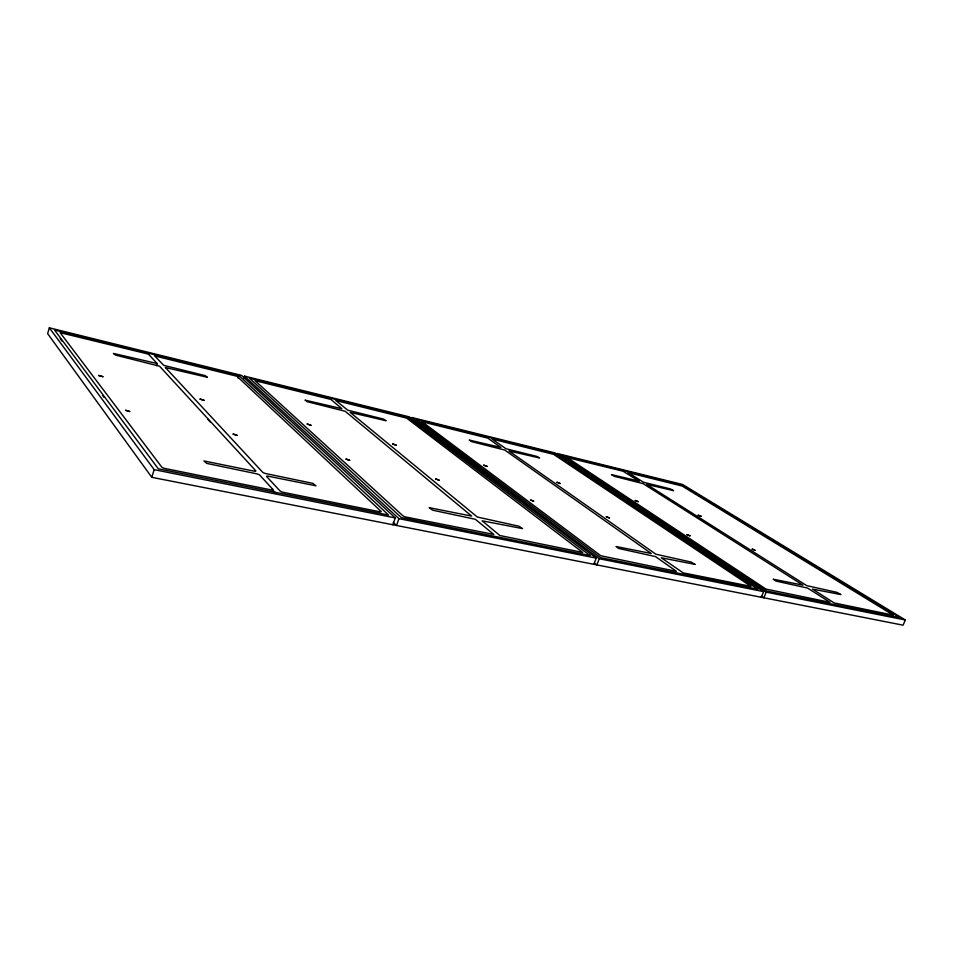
<?xml version="1.0" encoding="UTF-8"?>
<svg xmlns="http://www.w3.org/2000/svg" width="953" height="953" viewBox="0 0 953 953"><rect width="100%" height="100%" fill="white"/><g stroke="black" fill="none" stroke-linecap="round" stroke-linejoin="round"><path stroke-width="1.43" d="M392.85 524.758L395.269 517.92L241.55 375.387L49.33 327.82L47.65 333.657L151.789 477.31L903.063 625.18L905.35 619.998L682.634 484.505L557.362 453.521L766.212 592.147L905.35 619.998M156.637 365.726L157.138 364.117M151.789 477.31L154.172 469.662L49.33 327.82M238.155 378.281L239.012 375.589L54.535 330.012L158.329 468.816L388.598 515.061L239.012 375.589M243.682 378.794L244.54 376.125L409.468 416.926L596.209 558.124L593.814 564.307M411.184 420.035L412.053 417.569L555.111 452.961L763.663 591.634L761.316 597.281M244.54 376.125L398.926 518.646L396.519 525.484L393.267 522.435M412.053 417.569L599.246 558.732L596.852 564.903L594.481 563.104M766.212 592.147L763.865 597.781L761.399 596.125M154.172 469.662L395.269 517.92M398.926 518.646L596.209 558.124M599.246 558.732L763.663 591.634M207.611 419.082L210.327 422.036M272.082 489.27L275.596 493.106M60.218 338.649L61.933 340.936M102.519 395.364L103.984 397.318M392.731 443.991L396.329 445.23L392.731 443.991M102.888 376.685L98.576 375.446L102.888 376.733M237.011 435.283L233.151 434.103L237.011 435.283M165.429 367.536L262.599 472.188A2.704 0.655 17.8 0 0 265.887 473.593L312.882 483.374L316.003 485.816L268.329 476.226A2.728 0.667 17.8 0 0 266.733 476.631L279.968 490.878A2.788 0.703 18 0 0 283.386 492.356L379.628 511.749A2.656 0.655 19.1 0 0 380.914 511.249L236.928 376.256L154.6 355.886L163.785 365.38L205.205 375.637L207.432 377.305L165.429 367.536M638.176 501.647L635.008 500.444L638.176 501.671M429.315 507.746L432.662 510.2L475.333 519.29L493.821 534.43L406.073 517.074A2.621 0.643 19.4 0 1 402.762 515.656L255.035 380.652L330.882 399.426L341.913 408.706L305.008 400.117L307.402 401.737L345.2 411.279L471.675 516.097L429.362 507.699M694.963 564.39L661.263 557.779L683.146 572.86L751 586.381L553.598 454.343L492.01 439.011L505.995 448.744L536.873 456.416L539.505 457.952L508.95 450.972L655.867 554.217L691.187 562.067L694.963 564.39M157.066 363.498L113.431 353.432L115.468 355.088L159.532 366.178L255.714 470.746A2.728 0.667 17.7 0 1 254.082 471.139L203.906 460.942L206.777 463.408L256.5 473.772A2.74 0.679 17.7 0 1 259.812 475.202L272.915 489.449A2.811 0.715 17.8 0 1 271.271 489.913L165.203 468.542A2.978 0.762 16.6 0 1 161.688 467.006L60.134 332.668L147.179 353.801L148.954 354.647L157.066 363.498M349.632 460.287L346.034 459.096L349.632 460.287M487.126 466.398L483.695 465.171L487.126 466.398M422.191 421.798L600.807 555.754L676.439 571.359L655.497 556.588L618.473 548.428L616.019 546.51L651.244 553.479L504.673 450.007L471.866 441.704L469.21 440.06L500.885 447.445L487.805 438.118L422.191 421.798M754.931 550.215L752.012 549.047L754.931 550.238M204.085 400.32L200.047 399.081L204.085 400.32M609.42 517.932L606.287 516.752L609.42 517.932M673.449 490.616L646.765 484.386L806.762 585.642L837.091 592.409L840.939 594.589L812.456 589.073L834.185 602.951L893.354 615.161L682.169 486.042L628.087 472.581L643.489 482.242L670.555 488.972L673.449 490.616M310.964 425.288L307.188 424.025L310.964 425.288M385.882 420.678L350.192 412.411L477.322 517.038L519.051 526.259L522.566 528.617L482.135 520.803L499.884 535.526L582.76 552.478L406.609 418.093L335.813 400.498L347.785 410.207L383.344 419.034L385.882 420.678M439.083 480.145L435.676 478.942L439.083 480.145M129.703 411.493L125.582 410.29L129.703 411.493M638.986 481.086L611.528 474.654L614.363 476.333L643.132 483.636L802.95 585.142L773.169 579.198L775.909 581.056L807.56 588.061L830.039 602.32L766.009 589.085L567.095 457.535L622.988 471.175L638.986 481.086M560.114 483.445L556.814 482.206L560.019 483.516M701.289 516.383L698.204 515.228L701.289 516.383M690.032 535.836L687.03 534.633L690.032 535.836M533.716 501.159L530.452 499.968L533.609 501.23M589.943 555.492L401.38 517.622L249.519 378.186L407.741 417.271L589.943 555.492M757.754 589.192L600.521 557.612L416.806 419.511L554.015 453.414L757.754 589.192M899.775 617.711L766.653 590.979L561.913 455.367L682.026 485.041L899.775 617.711"/></g></svg>
